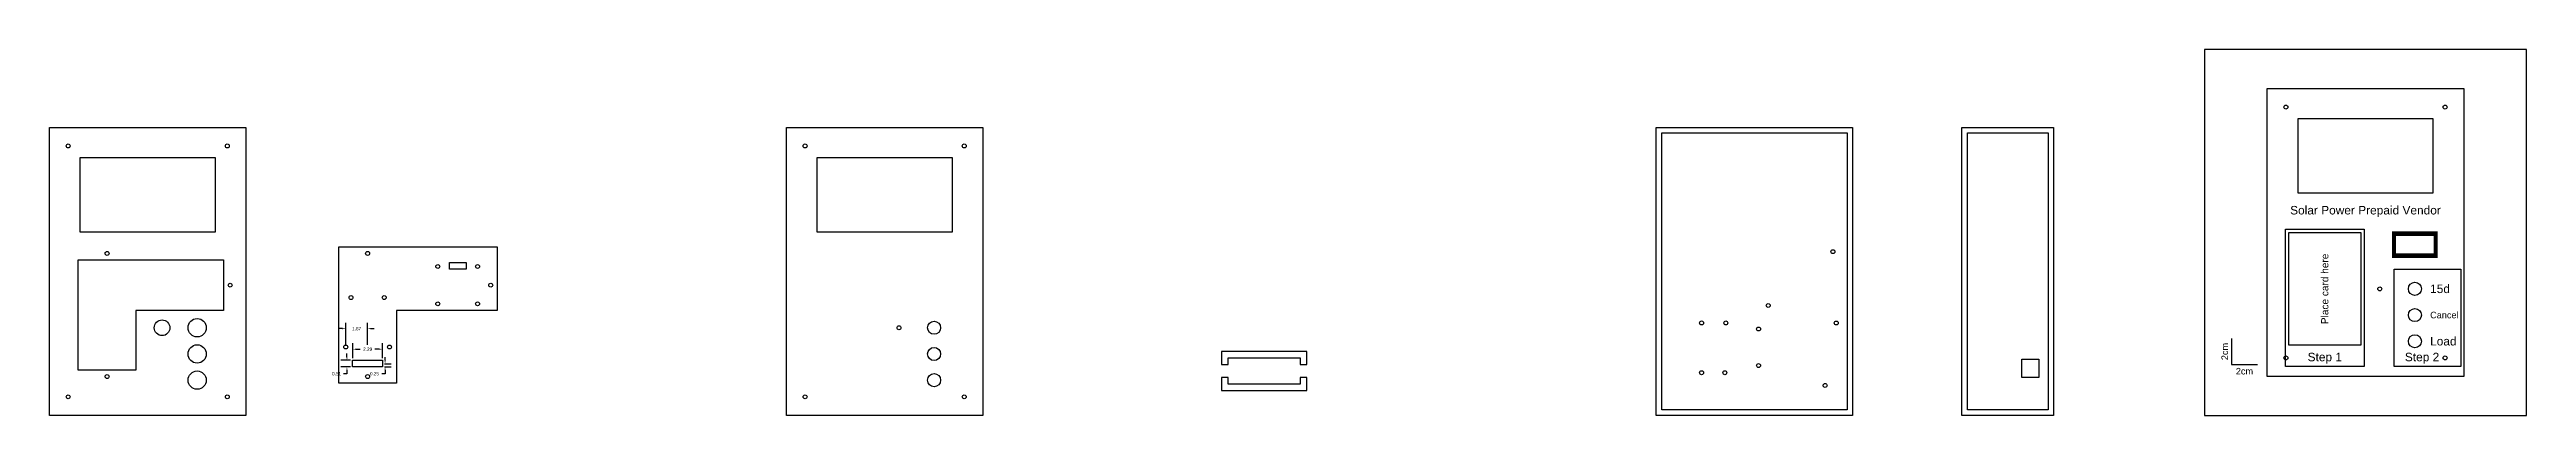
# Model space of a CAD drawing. Header units: inches. Extents: x -18 to 355, y -16 to 78.
# Drawn here: x 165.9 to 355, y 50 to 77.9 of the extents above; entities that cross this region are included whole.
import ezdxf

# ---------------------------------------------------------------- set-up
doc = ezdxf.new("R2010")
doc.units = ezdxf.units.IN
doc.header["$MEASUREMENT"] = 0
for name, color, linetype in [('Annotation', 253, 'Continuous'), ('hole', 9, 'Continuous'), ('part', 2, 'Continuous')]:
    doc.layers.add(name, color=color, linetype=linetype)
doc.styles.get("Standard").update_dxf_attribs({"font": 'arial.ttf'})
doc.dimstyles.new('Annotative', dxfattribs={"dimscale": 0, "dimtxt": 0.1, "dimasz": 0.1, "dimexe": 0.18, "dimexo": 0.0625, "dimgap": 0.09, "dimtad": 0, "dimtih": 1, "dimtoh": 1, "dimzin": 0, "dimdsep": 46, "dimtxsty": 'Standard', "dimblk2": 'CLOSEDBLANK', "dimcen": 0.09, "dimclre": 256, "dimadec": 0, "dimazin": 0, "dimtfac": 1, "dimtofl": 0, "dimtmove": 0, "dimatfit": 3, "dimfxl": 1, "dimtolj": 1, "dimtzin": 0, "dimarcsym": 0})

# ---------------------------------------------------------------- blocks, each defined once
blk = doc.blocks.new('*D26')
at = {"lineweight": -2}
for p, q in [((189.01, 54.33), (189.01, 55.48)), ((191.29, 54.33), (191.29, 55.48))]:
    blk.add_line(p, q, dxfattribs=at)
at = {"color": 0, "lineweight": -2}
for p, q in [((189.26, 55.02), (189.59, 55.02)), ((191.04, 55.02), (190.71, 55.02))]:
    blk.add_line(p, q, dxfattribs=at)
at = {"color": 0}
for points in [[(189.26, 55.06), (189.26, 54.98), (189.01, 55.02)], [(191.04, 55.06), (191.04, 54.98), (191.29, 55.02)]]:
    blk.add_solid(points, dxfattribs=at)
at = {"layer": 'Defpoints', "color": 0}
for p in [(191.29, 55.02), (189.01, 54.17), (191.29, 54.17)]:
    blk.add_point(p, dxfattribs=at)
at = {"color": 0, "insert": (190.15, 55.02), "char_height": 0.254, "attachment_point": 5}
blk.add_mtext('\\A1;2.29', dxfattribs=at)
blk = doc.blocks.new('_ClosedBlank')
at = {"color": 0, "linetype": 'ByBlock', "lineweight": -2}
for p, q in [((-1, 0.2), (0, 0)), ((-1, 0.2), (-1, -0.2)), ((0, 0), (-1, -0.2))]:
    blk.add_line(p, q, dxfattribs=at)
blk = doc.blocks.new('*D27')
at = {"lineweight": -2}
for p, q in [((188.85, 54.17), (188.11, 54.17)), ((188.85, 53.66), (188.11, 53.66))]:
    blk.add_line(p, q, dxfattribs=at)
at = {"color": 0, "lineweight": -2}
for p, q in [((188.57, 53.15), (188.32, 53.15)), ((188.57, 54.42), (188.57, 54.68)), ((188.57, 53.41), (188.57, 53.15))]:
    blk.add_line(p, q, dxfattribs=at)
at = {"color": 0}
for points in [[(188.53, 54.42), (188.61, 54.42), (188.57, 54.17)], [(188.53, 53.41), (188.61, 53.41), (188.57, 53.66)]]:
    blk.add_solid(points, dxfattribs=at)
at = {"layer": 'Defpoints', "color": 0}
for p in [(188.57, 53.66), (189.01, 54.17), (189.01, 53.66)]:
    blk.add_point(p, dxfattribs=at)
at = {"color": 0, "insert": (187.78, 53.15), "char_height": 0.254, "attachment_point": 5}
blk.add_mtext('\\A1;0.51', dxfattribs=at)
blk = doc.blocks.new('*D29')
at = {"lineweight": -2}
for p, q in [((188.48, 55.34), (188.48, 57.04)), ((190.15, 55.34), (190.15, 57.04))]:
    blk.add_line(p, q, dxfattribs=at)
at = {"color": 0, "lineweight": -2}
for p, q in [((188.22, 56.59), (187.97, 56.59)), ((190.4, 56.59), (190.66, 56.59))]:
    blk.add_line(p, q, dxfattribs=at)
at = {"color": 0}
for points in [[(188.22, 56.63), (188.22, 56.54), (188.48, 56.59)], [(190.4, 56.63), (190.4, 56.54), (190.15, 56.59)]]:
    blk.add_solid(points, dxfattribs=at)
at = {"layer": 'Defpoints', "color": 0}
for p in [(188.48, 55.18), (190.15, 56.59), (190.15, 55.18)]:
    blk.add_point(p, dxfattribs=at)
at = {"color": 0, "insert": (189.31, 56.59), "char_height": 0.254, "attachment_point": 5}
blk.add_mtext('\\A1;1.67', dxfattribs=at)
blk = doc.blocks.new('*D30')
at = {"color": 0, "lineweight": -2}
for p, q in [((191.48, 53.15), (191.23, 53.15)), ((191.48, 54.17), (191.48, 54.42)), ((191.48, 53.41), (191.48, 53.15))]:
    blk.add_line(p, q, dxfattribs=at)
at = {"lineweight": -2}
for p, q in [((191.45, 53.91), (191.94, 53.91)), ((191.45, 53.66), (191.94, 53.66))]:
    blk.add_line(p, q, dxfattribs=at)
at = {"color": 0}
for points in [[(191.44, 54.17), (191.53, 54.17), (191.48, 53.91)], [(191.44, 53.41), (191.53, 53.41), (191.48, 53.66)]]:
    blk.add_solid(points, dxfattribs=at)
at = {"layer": 'Defpoints', "color": 0}
for p in [(191.29, 53.91), (191.29, 53.66), (191.48, 53.66)]:
    blk.add_point(p, dxfattribs=at)
at = {"color": 0, "insert": (190.67, 53.15), "char_height": 0.254, "attachment_point": 5}
blk.add_mtext('\\A1;0.25', dxfattribs=at)

msp = doc.modelspace()

# ---------------------------------------------------------------- linework, layer by layer
for points in [[(330.436, 49.96), (355.026, 49.96), (355.026, 77.9), (330.436, 77.9)], [(311.911, 71.96), (318.911, 71.96), (318.911, 49.96), (311.911, 49.96)], [(288.981, 71.538), (303.138, 71.538), (303.138, 50.382), (288.981, 50.382)], [(312.331, 71.54), (318.491, 71.54), (318.491, 50.38), (312.331, 50.38)], [(336.625, 64.175), (342.625, 64.175), (342.625, 53.701), (336.625, 53.701)], [(336.875, 63.925), (342.375, 63.925), (342.375, 55.325), (336.875, 55.325)], [(345.035, 63.735), (347.977, 63.735), (347.977, 62.265), (345.035, 62.265)], [(196.395, 61.638), (197.665, 61.638), (197.665, 61.13), (196.395, 61.13)], [(344.927, 61.129), (350.02, 61.129), (350.02, 53.701), (344.927, 53.701)], [(189.007, 54.169), (191.293, 54.169), (191.293, 53.661), (189.007, 53.661)], [(316.491, 54.25), (317.781, 54.25), (317.781, 52.85), (316.491, 52.85)]]:
    msp.add_lwpolyline(points, close=True)
at = {"color": 2}
msp.add_lwpolyline([(187.95, 62.834), (200.05, 62.834), (200.05, 57.984), (192.35, 57.984), (192.35, 52.43), (187.95, 52.43)], close=True, dxfattribs=at)
at = {"const_width": 0.25}
msp.add_lwpolyline([(344.885, 63.885), (348.127, 63.885), (348.127, 62.115), (344.885, 62.115)], close=True, dxfattribs=at)
for centre in [(336.652, 73.508), (348.809, 73.508), (167.279, 70.538), (179.435, 70.538), (223.56, 70.538), (235.716, 70.538), (170.252, 62.334), (190.15, 62.334), (195.51, 61.334), (198.55, 61.334), (179.652, 59.909), (188.88, 58.965), (191.42, 58.965), (199.55, 59.909), (195.51, 58.484), (198.55, 58.484), (188.479, 55.185), (191.821, 55.185), (170.252, 52.93), (190.15, 52.93), (336.652, 54.352), (348.809, 54.352), (167.279, 51.382), (179.435, 51.382), (223.56, 51.382), (235.716, 51.382)]:
    msp.add_circle(centre, 0.15)
at = {"layer": 'Annotation'}
for p, q in [((332.489, 55.841), (332.489, 53.841)), ((332.489, 53.841), (334.489, 53.841))]:
    msp.add_line(p, q, dxfattribs=at)
at = {"layer": 'hole'}
for points in [[(168.207, 69.665), (178.507, 69.665), (178.507, 63.965), (168.207, 63.965)], [(168.052, 61.834), (179.152, 61.834), (179.152, 57.984), (172.452, 57.984), (172.452, 53.43), (168.052, 53.43)]]:
    msp.add_lwpolyline(points, close=True, dxfattribs=at)
for centre, radius in [((302.059, 62.465), 0.15), ((174.452, 56.655), 0.6), ((177.132, 56.655), 0.7), ((292.029, 57.023), 0.15), ((293.879, 57.023), 0.15), ((297.119, 58.355), 0.15), ((302.313, 57.02), 0.15), ((177.132, 54.655), 0.7), ((296.378, 56.56), 0.15), ((177.132, 52.655), 0.7), ((292.029, 53.223), 0.15), ((293.804, 53.223), 0.15), ((296.378, 53.77), 0.15), ((301.458, 52.25), 0.15)]:
    msp.add_circle(centre, radius, dxfattribs=at)
at = {"layer": 'part'}
for points in [[(335.231, 74.93), (350.231, 74.93), (350.231, 52.93), (335.231, 52.93)], [(165.857, 71.96), (180.857, 71.96), (180.857, 49.96), (165.857, 49.96)], [(222.138, 71.96), (237.138, 71.96), (237.138, 49.96), (222.138, 49.96)], [(288.559, 71.96), (303.559, 71.96), (303.559, 49.96), (288.559, 49.96)], [(337.581, 72.635), (347.881, 72.635), (347.881, 66.935), (337.581, 66.935)], [(224.488, 69.665), (234.788, 69.665), (234.788, 63.965), (224.488, 63.965)], [(261.37, 53.855), (261.87, 53.855), (261.87, 54.855), (255.37, 54.855), (255.37, 53.855), (255.87, 53.855), (255.87, 54.355), (261.37, 54.355)], [(255.87, 52.855), (255.37, 52.855), (255.37, 51.855), (261.87, 51.855), (261.87, 52.855), (261.37, 52.855), (261.37, 52.355), (255.87, 52.355)]]:
    msp.add_lwpolyline(points, close=True, dxfattribs=at)
for centre, radius in [((343.825, 59.625), 0.15), ((346.506, 59.625), 0.5), ((230.732, 56.655), 0.15), ((233.413, 56.655), 0.5), ((346.506, 57.625), 0.5), ((233.413, 54.655), 0.5), ((346.506, 55.625), 0.5), ((233.413, 52.655), 0.5)]:
    msp.add_circle(centre, radius, dxfattribs=at)

# ---------------------------------------------------------------- texts
for s, width, insert, char_height, attachment_point in [('Solar Power Prepaid Vendor', 12.99156, (342.731, 65.535), 0.65, 5), ('15d', 2.12496, (347.668, 59.625), 0.65, 4), ('Cancel', 2.01407, (347.668, 57.625), 0.5, 4), ('Load', 2.19148, (347.668, 55.625), 0.65, 4), ('Step 1', 3.50208, (339.625, 54.325), 0.65, 5), ('Step 2', 3.50208, (347.053, 54.325), 0.65, 5)]:
    msp.add_mtext_dynamic_manual_height_columns(s, width=width, gutter_width=10.359, heights=[0], dxfattribs=dict(insert=insert, char_height=char_height, attachment_point=attachment_point))
at = {"insert": (339.625, 59.625), "char_height": 0.55, "attachment_point": 5, "rotation": 90}
msp.add_mtext_dynamic_manual_height_columns('Place card here', width=6.50165, gutter_width=10.359, heights=[0], dxfattribs=at)
at = {"layer": 'Annotation', "insert": (332.239, 54.841), "char_height": 0.5, "attachment_point": 8, "rotation": 90}
msp.add_mtext_dynamic_manual_height_columns('2cm', width=1.66758, gutter_width=48.065, heights=[0], dxfattribs=at)
at = {"layer": 'Annotation', "insert": (333.489, 53.591), "char_height": 0.5, "attachment_point": 2}
msp.add_mtext_dynamic_manual_height_columns('2cm', width=1.66758, gutter_width=48.065, heights=[0], dxfattribs=at)

# ---------------------------------------------------------------- dimensions: what is measured, and where the dimension line sits
for base, p1, p2, picture, middle in [((190.15, 56.587), (188.479, 55.185), (190.15, 55.185), '*D29', (189.314, 56.587)), ((191.293, 55.019), (189.007, 54.169), (191.293, 54.169), '*D26', (190.15, 55.019))]:
    dim = msp.add_linear_dim(base=base, p1=p1, p2=p2, dimstyle='Annotative')
    dim.commit()
    dim.dimension.update_dxf_attribs({"geometry": picture, "text_midpoint": middle})
for base, p1, p2, picture, middle in [((188.569, 53.661), (189.007, 54.169), (189.007, 53.661), '*D27', (187.781, 53.153)), ((191.484, 53.661), (191.293, 53.915), (191.293, 53.661), '*D30', (190.671, 53.153))]:
    dim = msp.add_linear_dim(base=base, p1=p1, p2=p2, angle=90, dimstyle='Annotative')
    dim.commit()
    dim.dimension.update_dxf_attribs({"geometry": picture, "text_midpoint": middle})

doc.saveas('drawing.dxf')
